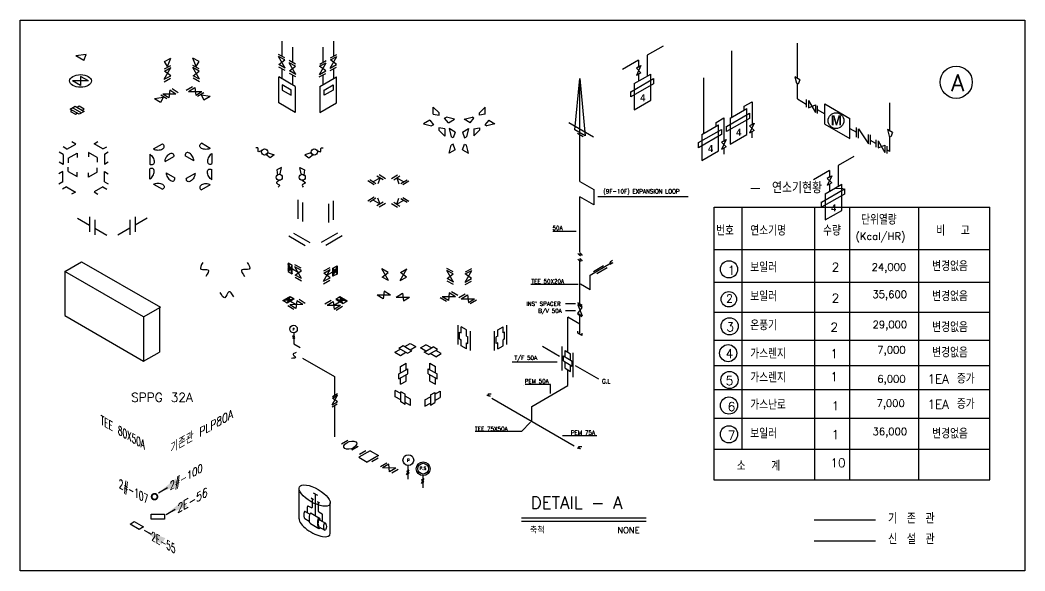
# Model space of a CAD drawing. Header units: millimetres. Extents: x 100533 to 459591, y -298132 to -52366.
# Drawn here: x 204083 to 231238, y -247865 to -232992 of the extents above; entities that cross this region are included whole.
import ezdxf
from ezdxf.enums import TextEntityAlignment as Align

# ---------------------------------------------------------------- set-up
doc = ezdxf.new("R2010")
doc.units = ezdxf.units.MM
doc.header["$LTSCALE"] = 600
for name, color, linetype in [('2차ABF', 4, 'Continuous'), ('ABF', 4, 'Continuous'), ('EF', 6, 'Continuous'), ('GAS', 3, 'Continuous'), ('GTEXT', 2, 'Continuous'), ('기존관', 3, 'Continuous'), ('부속류', 2, 'Continuous')]:
    doc.layers.add(name, color=color, linetype=linetype)
doc.styles.add('HGW', font='romand', dxfattribs={"bigfont": 'hgw'})
doc.styles.add('HSH', font='romans.shx', dxfattribs={"bigfont": 'ghs.shx'})
doc.styles.add('HSW', font='romans.shx', dxfattribs={"bigfont": 'HSw.shx'})
doc.styles.add('HTXTW', font='txt', dxfattribs={"bigfont": 'htxtw'})
doc.styles.get("Standard").update_dxf_attribs({"font": 'txt.shx', "bigfont": 'whgtxt.shx'})
doc.styles.add('굴림', font='', dxfattribs={"bigfont": '굴림'})
doc.styles.get('굴림').set_extended_font_data('Gulim', bold=True)
doc.dimstyles.get("Standard").update_dxf_attribs({"dimtxt": 0.18, "dimasz": 0.18, "dimexe": 0.18, "dimexo": 0.0625, "dimgap": 0.09, "dimtad": 0, "dimtih": 1, "dimtoh": 1, "dimdec": 4, "dimzin": 0, "dimdsep": 46, "dimtxsty": 'Standard', "dimcen": 0.09, "dimadec": 0, "dimazin": 0, "dimtfac": 1, "dimtdec": 4, "dimtofl": 0, "dimtmove": 0, "dimatfit": 3, "dimfxl": 1, "dimtolj": 1, "dimtzin": 0, "dimarcsym": 0})

# ---------------------------------------------------------------- blocks, each defined once
blk = doc.blocks.new('E')
at = {"layer": 'EF'}
for p, q in [((266, 588), (-1165, -238)), ((-508, -618), (924, 208)), ((924, 208), (266, 588)), ((-1165, -238), (-508, -618))]:
    blk.add_line(p, q, dxfattribs=at)

msp = doc.modelspace()

# ---------------------------------------------------------------- linework, layer by layer
for p, q in [((204083, -232992), (231238, -232992)), ((204083, -247865), (204083, -232992)), ((231238, -232992), (231238, -247865)), ((231238, -247865), (204083, -247865))]:
    msp.add_line(p, q)
at = {"layer": 'ABF', "const_width": 47.5}
msp.add_lwpolyline([(207794, -245861, 1), (207638, -245861, 1)], format="xyb", close=True, dxfattribs=at)
at = {"layer": 'EF'}
msp.add_lwpolyline([(207625, -246330), (207982, -246330), (207982, -246472), (207625, -246472)], close=True, dxfattribs=at)
msp.add_circle((229382, -234669), 435, dxfattribs=at)
at = {"layer": 'GAS'}
for p, q in [((211158, -233561), (211158, -233967)), ((211444, -233725), (211444, -234132)), ((212263, -233725), (212263, -234132)), ((212549, -233561), (212549, -233967)), ((221461, -233693), (221032, -233941)), ((225088, -234562), (225088, -233612)), ((220795, -234077), (220366, -234325)), ((220795, -234077), (220795, -234254)), ((221032, -233941), (221032, -234503)), ((223321, -235612), (223321, -233824)), ((211154, -234307), (211154, -234570)), ((212553, -234307), (212553, -234570)), ((211444, -234474), (211444, -234738)), ((212263, -234474), (212263, -234738)), ((220795, -234450), (220795, -234640)), ((222561, -236050), (222561, -234550)), ((219213, -237349), (219213, -234625)), ((225088, -235119), (225088, -234710)), ((225088, -235119), (225330, -235258)), ((223651, -235319), (223864, -235196)), ((223651, -235421), (223651, -235319)), ((223864, -235195), (223864, -235810)), ((225626, -235409), (225828, -235526)), ((227591, -235987), (227591, -235223)), ((222892, -235757), (223105, -235634)), ((223105, -235634), (223105, -236248)), ((222892, -235859), (222892, -235757)), ((226504, -235917), (226685, -236021)), ((223858, -236009), (223858, -236172)), ((227207, -236323), (227066, -236241)), ((227591, -236544), (227591, -236135)), ((223098, -236447), (223098, -236611)), ((227591, -236544), (227503, -236493)), ((226618, -236671), (226189, -236918)), ((225953, -237055), (225524, -237303)), ((225953, -237055), (225953, -237232)), ((226189, -236918), (226189, -237481)), ((219213, -237349), (219590, -237567)), ((219590, -237567), (219590, -237983)), ((225953, -237428), (225953, -237617)), ((219213, -239255), (219213, -237765)), ((219590, -237983), (219213, -237765)), ((219213, -240658), (219213, -239510)), ((219486, -239878), (220043, -239555)), ((219486, -240272), (219486, -239878)), ((219486, -240272), (219225, -240122)), ((218884, -241959), (218884, -241010)), ((219213, -241200), (218884, -241010)), ((219213, -241448), (219213, -240974)), ((218884, -242862), (218884, -242436)), ((217909, -243425), (218884, -242862)), ((216835, -243202), (219060, -244487)), ((217909, -243822), (217909, -243425)), ((225541, -247057), (227201, -247057))]:
    msp.add_line(p, q, dxfattribs=at)
at = {"layer": 'GAS', "color": 50}
for p, q in [((219692, -237751), (222142, -237751)), ((219114, -238701), (218477, -238701)), ((219162, -240131), (217885, -240131)), ((218419, -242830), (217732, -242830)), ((218419, -243072), (218419, -242830)), ((217880, -243852), (217633, -244104)), ((217633, -244104), (216378, -244104)), ((218740, -244212), (219669, -244212))]:
    msp.add_line(p, q, dxfattribs=at)
at = {"layer": 'GTEXT'}
for p, q in [((205867, -233918), (205588, -233954)), ((205803, -234078), (205588, -233954)), ((205803, -234078), (205867, -233918)), ((207986, -234109), (208158, -234016)), ((208069, -234240), (208158, -234016)), ((208926, -234109), (208754, -234016)), ((208844, -234240), (208754, -234016)), ((211236, -234009), (211063, -233916)), ((211244, -234287), (211065, -233975)), ((211237, -234068), (211065, -233975)), ((211072, -234194), (211237, -234068)), ((212463, -234287), (212642, -233975)), ((212470, -234068), (212642, -233975)), ((212635, -234194), (212470, -234068)), ((212472, -234009), (212644, -233916)), ((207980, -234585), (208158, -234273)), ((208069, -234240), (207986, -234109)), ((207986, -234366), (208158, -234273)), ((207988, -234307), (208160, -234214)), ((208925, -234307), (208752, -234214)), ((208926, -234366), (208754, -234273)), ((208933, -234585), (208754, -234273)), ((208844, -234240), (208926, -234109)), ((211244, -234287), (211072, -234194)), ((211246, -234356), (211074, -234263)), ((211528, -234178), (211356, -234085)), ((211536, -234456), (211357, -234144)), ((211530, -234237), (211357, -234144)), ((211364, -234363), (211530, -234237)), ((212171, -234456), (212350, -234144)), ((212178, -234237), (212350, -234144)), ((212343, -234363), (212178, -234237)), ((212179, -234178), (212351, -234085)), ((212461, -234356), (212633, -234263)), ((212463, -234287), (212635, -234194)), ((220861, -234216), (220737, -234483)), ((220789, -234258), (220737, -234288)), ((220737, -234288), (220861, -234412)), ((220789, -234258), (220861, -234216)), ((205928, -234634), (205714, -234510)), ((205714, -234510), (205714, -234758)), ((207978, -234654), (208150, -234561)), ((207980, -234585), (208152, -234492)), ((208152, -234492), (207986, -234366)), ((208761, -234492), (208926, -234366)), ((208933, -234585), (208761, -234492)), ((208935, -234654), (208763, -234561)), ((211521, -234782), (211071, -234522)), ((211071, -235226), (211071, -234522)), ((211536, -234456), (211364, -234363)), ((211538, -234525), (211366, -234432)), ((212169, -234525), (212341, -234432)), ((212171, -234456), (212343, -234363)), ((212186, -234782), (212636, -234522)), ((212636, -235226), (212636, -234522)), ((219077, -235956), (219214, -234567)), ((219214, -234567), (219351, -236115)), ((220584, -234928), (221202, -234571)), ((220678, -234707), (221128, -234447)), ((220861, -234412), (220737, -234483)), ((221128, -235151), (221128, -234447)), ((221202, -234571), (221202, -234710)), ((225022, -234524), (225067, -234698)), ((225154, -234600), (225022, -234524)), ((225154, -234600), (225109, -234722)), ((205928, -234634), (205500, -234634)), ((205714, -234758), (205500, -234634)), ((208130, -234884), (208103, -235091)), ((208296, -234987), (208130, -234884)), ((208357, -234954), (208191, -234851)), ((208574, -234883), (208741, -234780)), ((208635, -234915), (208802, -234813)), ((208802, -234813), (208828, -235019)), ((211163, -234742), (211163, -234881)), ((211406, -234882), (211163, -234742)), ((211163, -234881), (211406, -235021)), ((211406, -235021), (211406, -234877)), ((211521, -234782), (211521, -235486)), ((212186, -234782), (212186, -235486)), ((212301, -234882), (212544, -234742)), ((212301, -235021), (212301, -234877)), ((212544, -234881), (212301, -235021)), ((212544, -234742), (212544, -234881)), ((221202, -234710), (220584, -235067)), ((220678, -234707), (220678, -234937)), ((220678, -234874), (220678, -235411)), ((225109, -234722), (225067, -234698)), ((207953, -235082), (207715, -235116)), ((207881, -235219), (207715, -235116)), ((207953, -235082), (207881, -235219)), ((208051, -235119), (207885, -235016)), ((208296, -234987), (207937, -234988)), ((208103, -235091), (207937, -234988)), ((208635, -234915), (208994, -234917)), ((208828, -235019), (208994, -234917)), ((208880, -235047), (209046, -234945)), ((208978, -235010), (209216, -235045)), ((208978, -235010), (209050, -235148)), ((209050, -235148), (209216, -235045)), ((220584, -235067), (220584, -234923)), ((220678, -235411), (221128, -235151)), ((225330, -235137), (225330, -235342)), ((205439, -235397), (205575, -235318)), ((205675, -235533), (205439, -235397)), ((205491, -235427), (205442, -235455)), ((205506, -235358), (205742, -235495)), ((205575, -235318), (205812, -235455)), ((205679, -235318), (205627, -235348)), ((205815, -235397), (205679, -235318)), ((205763, -235427), (205815, -235397)), ((211521, -235486), (211071, -235226)), ((212186, -235486), (212636, -235226)), ((215248, -235529), (215248, -235339)), ((215248, -235339), (215409, -235497)), ((216654, -235338), (216494, -235496)), ((216654, -235529), (216654, -235338)), ((223269, -235641), (223719, -235381)), ((223719, -236085), (223719, -235381)), ((225392, -235166), (225578, -235486)), ((225392, -235166), (225392, -235359)), ((225392, -235359), (225578, -235281)), ((225578, -235281), (225578, -235486)), ((225626, -235308), (225626, -235513)), ((225828, -235255), (226504, -235645)), ((225828, -235798), (225828, -235255)), ((205442, -235455), (205578, -235533)), ((205578, -235533), (205627, -235505)), ((205812, -235455), (205675, -235533)), ((215152, -235695), (214987, -235790)), ((215152, -235695), (215256, -235820)), ((215248, -235529), (215409, -235557)), ((215409, -235557), (215409, -235497)), ((215553, -235640), (215605, -235610)), ((215657, -235765), (215553, -235640)), ((215822, -235670), (215605, -235610)), ((215657, -235765), (215822, -235670)), ((216080, -235669), (216297, -235609)), ((216245, -235765), (216080, -235669)), ((216245, -235765), (216349, -235639)), ((216349, -235639), (216297, -235609)), ((216494, -235556), (216494, -235496)), ((216654, -235529), (216494, -235556)), ((216750, -235694), (216646, -235820)), ((216750, -235694), (216915, -235790)), ((223176, -235862), (223793, -235505)), ((223793, -235644), (223176, -236001)), ((223269, -235641), (223269, -236345)), ((223793, -235505), (223793, -235644)), ((226504, -236188), (226504, -235645)), ((214987, -235790), (215204, -235850)), ((215256, -235820), (215204, -235850)), ((215561, -235931), (215401, -235904)), ((215401, -235904), (215401, -235964)), ((215561, -236122), (215401, -235964)), ((215561, -235931), (215561, -236122)), ((215680, -235923), (215736, -236141)), ((215845, -236018), (215680, -235923)), ((216036, -236018), (216201, -235923)), ((216201, -235923), (216145, -236141)), ((216341, -235931), (216501, -235903)), ((216341, -235931), (216341, -236121)), ((216341, -236121), (216501, -235963)), ((216501, -235903), (216501, -235963)), ((216646, -235820), (216698, -235850)), ((216915, -235790), (216698, -235850)), ((219583, -236156), (218909, -235767)), ((219351, -236115), (219077, -235956)), ((222416, -236300), (223034, -235943)), ((222510, -236080), (222960, -235820)), ((222960, -236524), (222960, -235820)), ((223034, -235943), (223034, -236083)), ((223176, -236001), (223176, -235857)), ((223919, -235778), (223796, -236045)), ((223848, -235819), (223796, -235849)), ((223796, -235849), (223919, -235973)), ((223919, -235973), (223796, -236045)), ((223848, -235819), (223919, -235778)), ((225828, -235798), (226504, -236188)), ((226685, -236149), (226685, -235893)), ((226743, -236182), (226743, -235926)), ((226743, -235926), (227009, -236336)), ((227525, -235949), (227570, -236123)), ((227657, -236025), (227525, -235949)), ((215788, -236171), (215736, -236141)), ((215845, -236018), (215788, -236171)), ((216036, -236018), (216093, -236171)), ((216093, -236171), (216145, -236141)), ((219303, -236142), (219146, -236051)), ((223034, -236083), (222416, -236439)), ((222510, -236080), (222510, -236783)), ((223160, -236216), (223037, -236483)), ((223089, -236257), (223160, -236216)), ((223269, -236345), (223719, -236085)), ((227009, -236336), (227009, -236080)), ((227066, -236350), (227066, -236094)), ((227207, -236221), (227207, -236427)), ((227270, -236250), (227456, -236570)), ((227270, -236250), (227270, -236443)), ((227612, -236147), (227570, -236123)), ((227657, -236025), (227612, -236147)), ((205348, -236479), (205243, -236418)), ((205348, -236479), (205586, -236341)), ((205586, -236341), (205480, -236280)), ((206081, -236334), (206187, -236273)), ((206319, -236471), (206081, -236334)), ((206319, -236471), (206424, -236410)), ((207691, -236472), (207928, -236335)), ((209223, -236455), (208985, -236318)), ((215680, -236586), (215736, -236368)), ((215845, -236491), (215680, -236586)), ((215788, -236338), (215736, -236368)), ((215845, -236491), (215788, -236338)), ((216036, -236491), (216093, -236338)), ((216036, -236491), (216201, -236586)), ((216093, -236338), (216145, -236368)), ((216201, -236586), (216145, -236368)), ((222416, -236439), (222416, -236295)), ((223089, -236257), (223037, -236287)), ((223037, -236287), (223160, -236412)), ((223160, -236412), (223037, -236483)), ((227270, -236443), (227456, -236365)), ((227456, -236365), (227456, -236570)), ((227503, -236392), (227503, -236597)), ((205244, -236617), (205139, -236556)), ((205244, -236617), (205244, -236891)), ((205386, -236721), (205624, -236584)), ((205386, -236721), (205386, -236843)), ((205624, -236584), (205624, -236706)), ((206167, -236703), (205929, -236566)), ((205929, -236566), (205929, -236688)), ((206167, -236703), (206167, -236825)), ((206361, -236610), (206467, -236549)), ((206361, -236610), (206361, -236885)), ((207587, -236610), (207587, -236885)), ((207999, -236808), (208237, -236671)), ((208780, -236791), (208542, -236653)), ((209266, -236594), (209266, -236868)), ((210784, -236578), (210722, -236622)), ((210839, -236709), (210722, -236622)), ((210784, -236578), (210951, -236631)), ((210951, -236631), (210839, -236709)), ((211942, -236579), (211775, -236631)), ((211775, -236631), (211887, -236709)), ((211887, -236709), (212004, -236622)), ((211942, -236579), (212004, -236622)), ((222510, -236783), (222960, -236524)), ((205244, -236891), (205139, -236830)), ((205386, -237081), (205386, -236959)), ((206167, -237099), (206167, -236977)), ((206361, -236885), (206467, -236823)), ((207587, -237286), (207587, -237012)), ((209266, -237303), (209266, -237028)), ((211149, -236973), (211025, -237031)), ((211025, -237031), (211042, -237176)), ((211111, -237144), (211149, -236973)), ((211645, -236973), (211769, -237031)), ((211683, -237144), (211645, -236973)), ((211769, -237031), (211752, -237176)), ((205234, -237084), (205129, -237145)), ((205234, -237359), (205234, -237084)), ((205386, -237081), (205624, -237219)), ((205624, -237219), (205624, -237097)), ((206167, -237099), (205929, -237236)), ((205929, -237236), (205929, -237114)), ((206361, -237081), (206467, -237142)), ((206361, -237355), (206361, -237081)), ((208030, -237116), (208268, -237253)), ((208811, -237134), (208573, -237271)), ((211111, -237144), (211042, -237176)), ((211683, -237144), (211752, -237176)), ((213649, -237438), (213483, -237336)), ((213701, -237410), (213535, -237308)), ((213811, -237255), (213624, -237363)), ((213894, -237306), (213728, -237204)), ((213811, -237255), (213755, -237417)), ((213955, -237274), (213789, -237171)), ((214119, -237269), (214285, -237167)), ((214180, -237302), (214346, -237199)), ((214263, -237251), (214450, -237359)), ((214263, -237251), (214319, -237413)), ((214373, -237406), (214539, -237303)), ((214425, -237434), (214591, -237331)), ((226018, -237194), (225895, -237461)), ((225947, -237235), (225895, -237265)), ((225895, -237265), (226018, -237390)), ((225947, -237235), (226018, -237194)), ((205234, -237359), (205129, -237420)), ((205338, -237497), (205232, -237558)), ((205338, -237497), (205576, -237634)), ((206319, -237494), (206081, -237631)), ((206319, -237494), (206424, -237555)), ((206361, -237355), (206467, -237416)), ((207691, -237424), (207928, -237561)), ((209223, -237442), (208985, -237579)), ((225742, -237905), (226360, -237549)), ((225836, -237685), (226286, -237425)), ((226018, -237390), (225895, -237461)), ((226286, -238129), (226286, -237425)), ((226360, -237549), (226360, -237688)), ((205576, -237634), (205470, -237695)), ((206081, -237631), (206187, -237692)), ((211594, -238357), (211594, -237846)), ((212553, -238386), (212553, -237876)), ((213649, -237775), (213483, -237878)), ((213701, -237803), (213535, -237906)), ((213811, -237958), (213624, -237851)), ((213811, -237958), (213755, -237796)), ((214263, -237963), (214319, -237801)), ((214263, -237963), (214450, -237855)), ((214373, -237807), (214539, -237910)), ((214425, -237779), (214591, -237882)), ((226360, -237688), (225742, -238045)), ((225836, -237685), (225836, -237915)), ((225836, -237851), (225836, -238389)), ((211723, -238431), (211723, -237921)), ((212424, -238461), (212424, -237950)), ((213894, -237907), (213728, -238010)), ((213955, -237940), (213789, -238043)), ((214119, -237944), (214285, -238047)), ((214180, -237911), (214346, -238014)), ((225742, -238045), (225742, -237901)), ((225836, -238389), (226286, -238129)), ((211346, -238820), (211787, -239075)), ((211474, -238745), (211916, -239000)), ((212657, -238745), (212215, -239000)), ((212785, -238820), (212343, -239075)), ((205290, -239776), (205741, -239516)), ((207422, -241008), (205290, -239776)), ((205290, -239776), (205290, -240972)), ((205741, -239516), (207873, -240747)), ((211438, -239621), (211324, -239555)), ((211324, -239555), (211324, -239782)), ((211324, -239555), (211438, -239839)), ((211324, -239564), (211327, -239561)), ((211324, -239580), (211331, -239573)), ((211324, -239597), (211336, -239585)), ((211324, -239614), (211341, -239597)), ((211324, -239630), (211346, -239609)), ((211438, -239621), (211324, -239782)), ((211324, -239647), (211350, -239621)), ((211324, -239664), (211355, -239633)), ((211324, -239681), (211360, -239645)), ((211324, -239697), (211365, -239657)), ((211324, -239714), (211369, -239669)), ((211324, -239731), (211374, -239680)), ((211324, -239747), (211379, -239692)), ((211324, -239764), (211367, -239721)), ((211324, -239781), (211327, -239778)), ((211384, -239704), (211438, -239650)), ((211389, -239716), (211438, -239667)), ((211393, -239728), (211438, -239684)), ((211398, -239740), (211438, -239700)), ((211403, -239752), (211438, -239717)), ((211407, -239665), (211438, -239634)), ((211408, -239764), (211438, -239734)), ((211412, -239776), (211438, -239751)), ((211417, -239788), (211438, -239767)), ((211438, -239839), (211438, -239621)), ((211600, -239811), (211444, -239721)), ((211682, -239691), (211510, -239598)), ((211684, -239750), (211512, -239657)), ((211690, -239969), (211512, -239657)), ((211518, -239876), (211684, -239750)), ((212285, -240040), (212464, -239728)), ((212292, -239821), (212464, -239728)), ((212294, -239762), (212466, -239669)), ((212538, -239692), (212652, -239626)), ((212652, -239626), (212538, -239910)), ((212538, -239910), (212538, -239692)), ((212538, -239692), (212652, -239853)), ((212569, -239736), (212538, -239705)), ((212592, -239775), (212538, -239721)), ((212587, -239787), (212538, -239738)), ((212582, -239799), (212538, -239755)), ((212578, -239811), (212538, -239771)), ((212652, -239818), (212597, -239763)), ((212652, -239802), (212602, -239751)), ((212652, -239785), (212606, -239740)), ((212652, -239768), (212611, -239728)), ((212652, -239752), (212616, -239716)), ((212652, -239735), (212621, -239704)), ((212652, -239718), (212625, -239692)), ((212652, -239701), (212630, -239680)), ((212652, -239685), (212635, -239668)), ((212652, -239668), (212640, -239656)), ((212652, -239651), (212644, -239644)), ((212652, -239635), (212649, -239632)), ((212652, -239626), (212652, -239853)), ((214031, -239803), (213859, -239710)), ((214038, -240021), (213859, -239710)), ((214352, -240021), (214531, -239710)), ((214359, -239803), (214531, -239710)), ((215786, -239788), (215614, -239695)), ((215788, -239847), (215616, -239755)), ((215794, -240066), (215616, -239755)), ((216109, -240066), (216287, -239755)), ((216115, -239847), (216287, -239755)), ((216117, -239788), (216289, -239695)), ((219575, -239777), (219848, -239619)), ((219673, -239834), (219946, -239676)), ((211324, -239782), (211438, -239839)), ((211422, -239800), (211438, -239784)), ((211427, -239812), (211438, -239801)), ((211432, -239824), (211438, -239817)), ((211436, -239836), (211438, -239834)), ((211690, -239969), (211518, -239876)), ((211692, -240038), (211520, -239945)), ((212283, -240109), (212456, -240016)), ((212285, -240040), (212458, -239947)), ((212458, -239947), (212292, -239821)), ((212376, -239882), (212532, -239792)), ((212573, -239823), (212538, -239788)), ((212568, -239835), (212538, -239805)), ((212563, -239847), (212538, -239822)), ((212559, -239859), (212538, -239838)), ((212652, -239853), (212538, -239910)), ((212554, -239871), (212538, -239855)), ((212549, -239883), (212538, -239872)), ((212544, -239895), (212538, -239888)), ((212539, -239907), (212538, -239905)), ((212652, -239835), (212609, -239792)), ((212652, -239852), (212648, -239849)), ((213866, -239929), (214031, -239803)), ((214038, -240021), (213866, -239929)), ((214352, -240021), (214524, -239929)), ((214524, -239929), (214359, -239803)), ((215622, -239973), (215788, -239847)), ((215794, -240066), (215622, -239973)), ((215796, -240135), (215624, -240043)), ((216107, -240135), (216279, -240043)), ((216109, -240066), (216281, -239973)), ((216281, -239973), (216115, -239847)), ((213926, -240314), (213899, -240521)), ((214092, -240417), (213926, -240314)), ((211186, -240565), (211383, -240452)), ((211186, -240565), (211490, -240521)), ((211300, -240631), (211186, -240565)), ((211194, -240561), (211193, -240564)), ((211208, -240553), (211206, -240562)), ((211223, -240544), (211218, -240561)), ((211237, -240536), (211231, -240559)), ((211252, -240527), (211244, -240557)), ((211266, -240519), (211257, -240555)), ((211281, -240511), (211269, -240553)), ((211295, -240502), (211282, -240551)), ((211310, -240494), (211295, -240550)), ((211300, -240631), (211383, -240452)), ((211490, -240521), (211300, -240631)), ((211324, -240486), (211308, -240548)), ((211323, -240582), (211311, -240624)), ((211339, -240477), (211320, -240546)), ((211346, -240542), (211326, -240616)), ((211353, -240469), (211333, -240544)), ((211358, -240540), (211340, -240608)), ((211368, -240461), (211352, -240519)), ((211371, -240539), (211355, -240599)), ((211384, -240537), (211369, -240591)), ((211382, -240452), (211381, -240457)), ((211383, -240452), (211490, -240521)), ((211397, -240535), (211384, -240583)), ((211546, -240676), (211390, -240586)), ((211409, -240533), (211398, -240574)), ((211422, -240531), (211413, -240566)), ((211435, -240529), (211427, -240558)), ((211447, -240528), (211442, -240549)), ((211460, -240526), (211456, -240541)), ((211473, -240524), (211471, -240532)), ((211486, -240522), (211485, -240524)), ((211562, -240573), (211535, -240779)), ((211728, -240675), (211562, -240573)), ((211789, -240643), (211623, -240540)), ((212320, -240656), (212486, -240553)), ((212381, -240689), (212547, -240586)), ((212547, -240586), (212574, -240793)), ((212726, -240465), (212619, -240535)), ((212619, -240535), (212809, -240644)), ((212923, -240579), (212619, -240535)), ((212623, -240535), (212624, -240538)), ((212636, -240537), (212638, -240546)), ((212649, -240539), (212653, -240554)), ((212662, -240541), (212667, -240563)), ((212674, -240543), (212682, -240571)), ((212687, -240545), (212696, -240579)), ((212700, -240546), (212711, -240588)), ((212712, -240548), (212725, -240596)), ((212725, -240550), (212740, -240604)), ((212923, -240579), (212726, -240465)), ((212809, -240644), (212726, -240465)), ((212727, -240466), (212728, -240470)), ((212738, -240552), (212754, -240613)), ((212741, -240474), (212757, -240533)), ((212751, -240554), (212769, -240621)), ((212756, -240482), (212776, -240557)), ((212763, -240556), (212783, -240629)), ((212770, -240491), (212789, -240559)), ((212785, -240499), (212801, -240561)), ((212786, -240595), (212798, -240638)), ((212799, -240507), (212814, -240563)), ((212809, -240644), (212923, -240579)), ((212814, -240516), (212827, -240565)), ((212828, -240524), (212840, -240567)), ((212843, -240532), (212852, -240568)), ((212857, -240541), (212865, -240570)), ((212872, -240549), (212878, -240572)), ((212886, -240558), (212891, -240574)), ((212901, -240566), (212903, -240576)), ((212915, -240574), (212916, -240578)), ((214092, -240417), (213733, -240418)), ((213899, -240521), (213733, -240418)), ((214248, -240470), (214414, -240368)), ((214248, -240470), (214607, -240472)), ((214414, -240368), (214440, -240574)), ((214440, -240574), (214607, -240472)), ((215604, -240594), (215437, -240491)), ((215849, -240462), (215489, -240463)), ((215656, -240566), (215489, -240463)), ((215682, -240359), (215656, -240566)), ((215849, -240462), (215682, -240359)), ((215909, -240429), (215743, -240326)), ((215943, -240482), (216110, -240380)), ((216004, -240515), (216171, -240412)), ((216004, -240515), (216364, -240516)), ((216171, -240412), (216197, -240619)), ((216197, -240619), (216364, -240516)), ((216249, -240647), (216416, -240544)), ((207422, -241008), (207873, -240747)), ((207851, -240734), (207851, -241956)), ((211483, -240807), (211317, -240705)), ((211728, -240675), (211369, -240677)), ((211535, -240779), (211369, -240677)), ((212381, -240689), (212740, -240690)), ((212563, -240690), (212719, -240600)), ((212574, -240793), (212740, -240690)), ((212626, -240821), (212792, -240718)), ((219090, -240654), (218819, -240654)), ((219090, -240840), (218819, -240840)), ((219272, -240692), (219154, -240624)), ((219272, -240722), (219154, -240654)), ((219154, -240684), (219272, -240978)), ((219272, -240752), (219154, -240684)), ((219154, -240910), (219272, -240752)), ((205290, -240972), (207422, -242203)), ((207422, -241008), (207422, -242203)), ((219272, -240978), (219154, -240910)), ((219272, -241008), (219154, -240940)), ((219157, -241441), (219157, -241388)), ((211504, -241545), (211455, -241518)), ((211506, -241607), (211455, -241518)), ((211457, -241580), (211504, -241545)), ((211506, -241607), (211457, -241580)), ((211481, -241435), (211481, -241533)), ((211481, -241594), (211481, -241733)), ((219266, -241504), (219157, -241441)), ((219266, -241446), (219266, -241504)), ((211481, -241733), (211651, -241831)), ((214213, -241961), (214362, -241875)), ((214318, -241849), (214433, -241782)), ((214318, -241849), (214556, -241987)), ((214433, -241782), (214672, -241920)), ((214478, -241808), (214627, -241722)), ((214556, -241987), (214672, -241920)), ((214627, -241722), (214776, -241808)), ((214627, -241894), (214776, -241808)), ((214902, -241845), (215051, -241759)), ((215051, -241931), (214902, -241845)), ((215006, -241957), (215245, -241819)), ((215200, -241845), (215051, -241759)), ((215122, -242023), (215360, -241886)), ((215360, -241886), (215245, -241819)), ((215465, -241998), (215316, -241912)), ((218663, -242077), (218201, -241810)), ((218726, -241803), (218726, -242457)), ((218809, -242088), (218809, -241916)), ((218809, -241916), (218958, -242002)), ((207422, -242203), (207851, -241956)), ((211717, -242118), (212583, -242619)), ((214213, -241961), (214362, -242047)), ((214362, -242047), (214511, -241961)), ((215122, -242023), (215006, -241957)), ((215316, -242084), (215166, -241998)), ((215316, -242084), (215465, -241998)), ((218765, -242195), (218765, -242062)), ((218765, -242062), (219003, -242200)), ((218765, -242195), (219003, -242333)), ((218809, -242393), (218809, -242221)), ((218958, -242174), (218958, -242002)), ((219003, -242333), (219003, -242200)), ((219025, -241976), (219025, -242630)), ((214321, -242544), (214560, -242407)), ((214366, -242347), (214515, -242260)), ((214366, -242519), (214366, -242347)), ((214515, -242433), (214515, -242260)), ((214560, -242540), (214560, -242407)), ((215115, -242540), (215115, -242406)), ((215115, -242406), (215354, -242544)), ((215160, -242432), (215160, -242260)), ((215160, -242260), (215309, -242346)), ((215309, -242518), (215309, -242346)), ((218593, -242230), (217385, -242230)), ((218809, -242393), (218958, -242479)), ((218958, -242479), (218958, -242307)), ((219720, -242687), (219095, -242326)), ((212583, -242619), (212583, -243120)), ((214321, -242678), (214560, -242540)), ((214321, -242678), (214321, -242544)), ((214366, -242824), (214366, -242652)), ((214366, -242824), (214515, -242738)), ((214515, -242738), (214515, -242566)), ((215115, -242540), (215354, -242677)), ((215160, -242738), (215160, -242565)), ((215160, -242738), (215309, -242824)), ((215309, -242824), (215309, -242651)), ((215354, -242677), (215354, -242544)), ((214371, -243078), (214222, -242992)), ((214222, -243164), (214222, -242992)), ((214487, -243093), (214371, -243026)), ((214371, -243302), (214371, -243026)), ((215288, -243096), (215437, -243009)), ((215437, -243009), (215437, -243182)), ((212518, -243377), (212663, -243124)), ((212518, -243377), (212658, -243302)), ((212523, -243200), (212663, -243124)), ((212658, -243302), (212523, -243200)), ((212525, -243152), (212664, -243077)), ((214371, -243250), (214222, -243164)), ((214487, -243368), (214371, -243302)), ((214487, -243368), (214487, -243093)), ((214636, -243231), (214487, -243145)), ((214636, -243403), (214636, -243231)), ((215024, -243248), (215173, -243162)), ((215024, -243248), (215024, -243420)), ((215173, -243110), (215288, -243044)), ((215173, -243110), (215173, -243386)), ((215288, -243044), (215288, -243319)), ((215288, -243268), (215437, -243182)), ((212516, -243433), (212656, -243358)), ((212583, -243397), (212583, -244248)), ((214636, -243403), (214487, -243317)), ((215024, -243420), (215173, -243334)), ((215173, -243386), (215288, -243319)), ((212937, -244341), (212765, -244440)), ((213223, -244507), (213052, -244606)), ((213545, -244621), (213238, -244798)), ((213426, -244624), (213255, -244723)), ((213545, -244621), (213768, -244750)), ((213238, -244798), (213461, -244927)), ((213768, -244750), (213461, -244927)), ((213763, -244819), (213592, -244918)), ((213997, -244953), (213825, -245052)), ((214048, -244983), (213877, -245082)), ((214241, -245094), (213877, -245082)), ((214069, -245193), (214048, -244983)), ((214241, -245094), (214069, -245193)), ((214301, -245129), (214130, -245228)), ((214529, -245264), (214601, -245138)), ((214532, -245175), (214601, -245138)), ((214599, -245226), (214532, -245175)), ((214564, -245019), (214564, -245158)), ((214529, -245264), (214599, -245226)), ((214564, -245245), (214564, -245391)), ((214928, -245494), (215000, -245368)), ((214928, -245494), (214997, -245456)), ((214930, -245405), (215000, -245368)), ((214997, -245456), (214930, -245405)), ((214965, -245290), (214965, -245387)), ((214965, -245474), (214965, -245623)), ((217629, -246433), (221002, -246433)), ((217629, -246520), (221002, -246520))]:
    msp.add_line(p, q, dxfattribs=at)
at = {"layer": 'GTEXT', "ltscale": 0.2}
for p, q in [((222844, -245403), (222844, -238041)), ((222844, -238041), (230294, -238041)), ((223600, -244581), (223600, -238041)), ((225560, -245403), (225560, -238041)), ((226508, -245403), (226508, -238041)), ((228370, -245403), (228370, -238041)), ((230294, -245403), (230294, -238041)), ((222844, -239183), (230294, -239183)), ((222844, -240065), (230294, -240065)), ((222844, -240881), (230294, -240881)), ((222844, -241632), (230294, -241632)), ((222844, -242317), (230294, -242317)), ((222844, -242970), (230294, -242970)), ((222844, -243745), (230294, -243745)), ((222844, -244581), (230294, -244581)), ((222829, -245403), (230294, -245403))]:
    msp.add_line(p, q, dxfattribs=at)
at = {"layer": 'GTEXT', "linetype": 'Continuous'}
for p, q in [((205637, -238342), (205958, -238527)), ((205958, -238303), (205958, -238705)), ((206102, -238386), (206102, -238788)), ((207050, -238386), (207050, -238788)), ((207194, -238303), (207194, -238705)), ((207514, -238342), (207194, -238527)), ((206102, -238610), (206425, -238796)), ((207050, -238610), (206727, -238796)), ((211621, -246460), (211621, -245638)), ((212007, -245754), (212117, -245818)), ((211948, -245896), (212014, -245935)), ((211981, -246141), (211981, -245916)), ((212062, -246375), (212062, -245786)), ((212111, -245991), (212177, -246029)), ((212144, -246257), (212144, -246010)), ((211788, -246260), (211912, -246331)), ((211850, -246296), (211850, -246131)), ((211879, -246115), (211952, -246157)), ((212153, -246273), (212243, -246325)), ((212466, -246846), (212466, -246027)), ((211775, -246453), (211899, -246525)), ((211949, -246310), (212175, -246440)), ((212174, -246483), (212332, -246574)), ((212253, -246528), (212253, -246342)), ((211930, -246586), (212156, -246716)), ((212160, -246676), (212318, -246767))]:
    msp.add_line(p, q, dxfattribs=at)
at = {"layer": 'GTEXT'}
for points in [[(207691, -236472, 0.072341), (207742, -236493, 0.058752), (207809, -236501, 0.058752), (207877, -236493, 0.072341), (207928, -236472, 0.106617), (207967, -236438, 0.156851), (207978, -236404, 0.156851), (207967, -236370, 0.106617), (207928, -236335, 0.072341)], [(209223, -236455, -0.072341), (209171, -236475, -0.058752), (209104, -236483, -0.058752), (209036, -236475, -0.072341), (208985, -236455, -0.106617), (208947, -236420, -0.156851), (208936, -236386, -0.156851), (208947, -236352, -0.106617), (208985, -236318, -0.072341)], [(207587, -236610, -0.072341), (207630, -236645, -0.058752), (207671, -236699, -0.058752), (207698, -236762, -0.072341), (207706, -236816, -0.106617), (207695, -236867, -0.156851), (207671, -236893, -0.156851), (207636, -236901, -0.106617), (207587, -236885, -0.072341)], [(207999, -236808, -0.072341), (208007, -236754, -0.058752), (208034, -236691, -0.058752), (208075, -236637, -0.072341), (208118, -236602, -0.106617), (208168, -236587, -0.156851), (208202, -236594, -0.156851), (208226, -236621, -0.106617), (208237, -236671, -0.072341)], [(208780, -236791, 0.072341), (208772, -236736, 0.058752), (208745, -236674, 0.058752), (208705, -236619, 0.072341), (208661, -236585, 0.106617), (208612, -236569, 0.156851), (208577, -236576, 0.156851), (208553, -236603, 0.106617), (208542, -236653, 0.072341)], [(209266, -236594, 0.072341), (209222, -236628, 0.058752), (209182, -236682, 0.058752), (209155, -236745, 0.072341), (209147, -236800, 0.106617), (209158, -236850, 0.156851), (209182, -236877, 0.156851), (209216, -236884, 0.106617), (209266, -236868, 0.072341)], [(207587, -237286, 0.072341), (207630, -237252, 0.058752), (207671, -237197, 0.058752), (207698, -237135, 0.072341), (207706, -237080, 0.106617), (207695, -237030, 0.156851), (207671, -237003, 0.156851), (207636, -236996, 0.106617), (207587, -237012, 0.072341)], [(209266, -237303, -0.072341), (209222, -237269, -0.058752), (209182, -237214, -0.058752), (209155, -237152, -0.072341), (209147, -237097, -0.106617), (209158, -237046, -0.156851), (209182, -237020, -0.156851), (209216, -237013, -0.106617), (209266, -237028, -0.072341)], [(208030, -237116, 0.072341), (208038, -237171, 0.058752), (208065, -237233, 0.058752), (208105, -237288, 0.072341), (208149, -237322, 0.106617), (208198, -237338, 0.156851), (208233, -237330, 0.156851), (208257, -237304, 0.106617), (208268, -237253, 0.072341)], [(208811, -237134, -0.072341), (208803, -237188, -0.058752), (208776, -237251, -0.058752), (208735, -237305, -0.072341), (208692, -237340, -0.106617), (208642, -237355, -0.156851), (208608, -237348, -0.156851), (208584, -237322, -0.106617), (208573, -237271, -0.072341)], [(207691, -237424, -0.072341), (207742, -237404, -0.058752), (207809, -237396, -0.058752), (207877, -237404, -0.072341), (207928, -237424, -0.106617), (207967, -237459, -0.156851), (207978, -237493, -0.156851), (207967, -237527, -0.106617), (207928, -237561, -0.072341)], [(209223, -237442, 0.072341), (209171, -237421, 0.058752), (209104, -237413, 0.058752), (209036, -237421, 0.072341), (208985, -237442, 0.106617), (208947, -237477, 0.156851), (208936, -237510, 0.156851), (208947, -237544, 0.106617), (208985, -237579, 0.072341)]]:
    msp.add_lwpolyline(points, format="xyb", dxfattribs=at)
for centre, radius in [((226133, -235707), 213), ((210692, -236554), 82.2), ((212034, -236554), 82.2), ((211086, -237236), 82.2), ((211708, -237236), 82.2), ((211473, -241334), 102), ((214575, -244874), 146), ((214976, -245105), 186), ((214976, -245105), 146)]:
    msp.add_circle(centre, radius, dxfattribs=at)
at = {"layer": 'GTEXT', "ltscale": 0.2}
for centre, radius in [((223240, -239721), 232), ((223237, -240530), 208), ((223257, -241259), 232), ((223219, -241986), 232), ((223255, -242710), 232), ((223240, -243401), 232), ((223240, -244177), 232)]:
    msp.add_circle(centre, radius, dxfattribs=at)
at = {"layer": 'GTEXT', "linetype": 'Continuous'}
for centre, start, end in [((211869, -246131), 60, 180), ((211962, -246141), 240, 0), ((212163, -246257), 180, 240), ((212234, -246342), 0, 60)]:
    msp.add_arc(centre, 19.1, start, end, dxfattribs=at)
at = {"layer": 'GTEXT', "ltscale": 0.6}
msp.add_ellipse((205717, -234634), major_axis=(-295, 0), ratio=0.57735, dxfattribs=at)
at = {"layer": 'GTEXT'}
msp.add_ellipse((213007, -244470), major_axis=(172, 58), ratio=0.55928, dxfattribs=at)
at = {"layer": 'GTEXT', "linetype": 'Continuous'}
for centre, major_axis, ratio in [((212043, -245832), (-412, 238), 0.398496), ((212325, -246670), (0, 98.4), 0.344304)]:
    msp.add_ellipse(centre, major_axis=major_axis, ratio=ratio, dxfattribs=at)
for centre, major_axis, ratio, start_param, end_param in [((211781, -246356), (0, 98.4), 0.344304, 6.067989, 9.242205), ((212043, -246655), (-412, 238), 0.398496, 0.224009, 3.384808), ((211939, -246448), (0, 141), 0.344304, 6.067989, 9.242205), ((212165, -246578), (0, 141), 0.344304, 5.291409, 10.024013), ((212167, -246579), (0, 98.4), 0.344304, 6.067989, 9.242205)]:
    msp.add_ellipse(centre, major_axis=major_axis, ratio=ratio, start_param=start_param, end_param=end_param, dxfattribs=at)
at = {"layer": 'GTEXT'}
for points in [[(210614, -236509), (210518, -236543), (210510, -236443), (210450, -236444)], [(212112, -236509), (212209, -236543), (212217, -236443), (212277, -236444)], [(211086, -237326), (211009, -237393), (211091, -237450), (211060, -237501)], [(211708, -237326), (211785, -237393), (211703, -237450), (211734, -237501)], [(219157, -239296), (219228, -239348), (219215, -239277), (219270, -239345)], [(219157, -239450), (219228, -239502), (219215, -239431), (219270, -239499)], [(220090, -239483), (220027, -239545), (220099, -239543), (220023, -239587)], [(209020, -239535), (208969, -239718), (209166, -239733), (209100, -239914)], [(210223, -239535), (210274, -239718), (210078, -239733), (210144, -239914)], [(209860, -240463), (209726, -240328), (209615, -240490), (209491, -240343)], [(211542, -241971), (211461, -242021), (211525, -242094), (211413, -242126)], [(216814, -243093), (216726, -243100), (216782, -243146), (216696, -243130)], [(219260, -244516), (219172, -244523), (219228, -244569), (219142, -244553)]]:
    msp.add_spline(points, degree=3, dxfattribs=at)
at = {"layer": '기존관'}
msp.add_line((225541, -246488), (227201, -246488), dxfattribs=at)
at = {"layer": '부속류'}
for p, q in [((215911, -241233), (215911, -241752)), ((216144, -241353), (216001, -241271)), ((216001, -241440), (216001, -241271)), ((216144, -241522), (216144, -241353)), ((216243, -241394), (216243, -241913)), ((216892, -241394), (216892, -241913)), ((216992, -241353), (217134, -241271)), ((216992, -241522), (216992, -241353)), ((217134, -241440), (217134, -241271)), ((217224, -241233), (217224, -241752)), ((215962, -241417), (216001, -241440)), ((215962, -241598), (215962, -241417)), ((215962, -241598), (216001, -241621)), ((216001, -241791), (216001, -241621)), ((216144, -241522), (216183, -241545)), ((216183, -241726), (216183, -241545)), ((216992, -241522), (216952, -241545)), ((216952, -241726), (216952, -241545)), ((217173, -241417), (217134, -241440)), ((217173, -241598), (217134, -241621)), ((217134, -241791), (217134, -241621)), ((217173, -241598), (217173, -241417)), ((216144, -241873), (216001, -241791)), ((216144, -241873), (216144, -241704)), ((216144, -241704), (216183, -241726)), ((216992, -241704), (216952, -241726)), ((216992, -241873), (216992, -241704)), ((216992, -241873), (217134, -241791))]:
    msp.add_line(p, q, dxfattribs=at)

# ---------------------------------------------------------------- block references
at = {"layer": 'GAS', "xscale": -0.1749999999883585, "yscale": 0.1750000000174623, "zscale": 0.175}
msp.add_blockref('E', (207215, -246636), dxfattribs=at)

# ---------------------------------------------------------------- texts
at = {"layer": '2차ABF', "oblique": 30}
msp.add_text('2#-100', height=189, rotation=30, dxfattribs=at).set_placement((208124, -245690))
at = {"layer": 'ABF', "oblique": 330, "width": 0.8}
msp.add_text('2#-107', height=209.3, rotation=330, dxfattribs=at).set_placement((206751, -245612))
at = {"layer": 'EF'}
msp.add_text('A', height=451, dxfattribs=at).set_placement((229247, -234912))
at = {"layer": 'EF', "oblique": 30}
msp.add_text('2E-56', height=210, rotation=30, dxfattribs=at).set_placement((208334, -246312))
at = {"layer": 'EF', "oblique": 330, "width": 0.8}
msp.add_text('2E-55', height=209.3, rotation=330, dxfattribs=at).set_placement((207629, -247030))
at = {"layer": 'GTEXT', "ltscale": 0.2, "style": '굴림'}
for p in [(220912, -235086), (223503, -236020), (222744, -236459), (226069, -238064)]:
    msp.add_text('4', height=189, dxfattribs=at).set_placement(p, align=Align.MIDDLE)
at = {"layer": 'GTEXT', "style": '굴림'}
msp.add_text('M', height=274, dxfattribs=at).set_placement((226145, -235697), align=Align.MIDDLE)
at = {"layer": 'GTEXT', "ltscale": 0.2}
for s, height, style, p in [('- 연소기현황 -', 309.6, 'HTXTW', (223782, -237669)), ('단위열량', 238.1, 'HTXTW', (226810, -238511)), ('번호', 238.1, 'HTXTW', (222893, -238807)), ('연소기명', 238.1, 'HTXTW', (223816, -238807)), ('수량', 238.1, 'HTXTW', (225783, -238807)), ('(Kcal/HR)', 198.4, 'HGW', (226660, -238929)), ('비  고', 238.1, 'HTXTW', (228841, -238807)), ('변경없음', 238.1, 'HTXTW', (228734, -239768)), ('1', 238, 'HTXTW', (223206, -239868)), ('보일러', 238.1, 'HTXTW', (223816, -239798)), ('2', 238, 'HTXTW', (226016, -239784)), ('24,000', 198.4, 'HGW', (227096, -239759)), ('보일러', 238.1, 'HTXTW', (223816, -240581)), ('35,600', 198.4, 'HGW', (227117, -240496)), ('변경없음', 238.1, 'HTXTW', (228734, -240580)), ('2', 214, 'HTXTW', (223162, -240617)), ('2', 238, 'HTXTW', (226016, -240619)), ('온풍기', 238.1, 'HTXTW', (223816, -241364)), ('29,000', 198.4, 'HGW', (227122, -241312)), ('3', 238, 'HTXTW', (223173, -241396)), ('2', 238, 'HTXTW', (225983, -241402)), ('변경없음', 238.1, 'HTXTW', (228734, -241413)), ('4', 238, 'HTXTW', (223152, -242117)), ('가스렌지', 238.1, 'HTXTW', (223816, -242130)), ('1', 238, 'HTXTW', (225983, -242120)), ('7,000', 198.4, 'HGW', (227249, -241997)), ('변경없음', 238.1, 'HTXTW', (228734, -242097)), ('5', 238, 'HTXTW', (223154, -242847)), ('가스렌지', 238.1, 'HTXTW', (223816, -242773)), ('1', 238, 'HTXTW', (225983, -242741)), ('6,000', 198.4, 'HGW', (227249, -242781)), ('1EA 증가', 238.1, 'HTXTW', (228606, -242802)), ('SPPG 32A', 240, 'HTXTW', (207085, -243299)), ('6', 238, 'HTXTW', (223206, -243548)), ('가스난로', 238.1, 'HTXTW', (223816, -243508)), ('1', 238, 'HTXTW', (226016, -243529)), ('7,000', 198.4, 'HGW', (227228, -243439)), ('1EA 증가', 238.1, 'HTXTW', (228606, -243486)), ('7', 238, 'HTXTW', (223206, -244324)), ('보일러', 238.1, 'HTXTW', (223816, -244284)), ('1', 238, 'HTXTW', (226016, -244305)), ('36,000', 198.4, 'HGW', (227121, -244200)), ('변경없음', 238.1, 'HTXTW', (228734, -244288)), ('소   계', 238.1, 'HTXTW', (223450, -245159)), ('10', 238.1, 'HTXTW', (225983, -245067)), ('기 존 관', 285.8, 'HTXTW', (227540, -246588)), ('신 설 관', 285.8, 'HTXTW', (227540, -247143))]:
    msp.add_text(s, height=height, dxfattribs=dict(at, style=style)).set_placement(p)
at = {"layer": 'GTEXT'}
for s, height, style, p in [('(9F-10F) EXPANSION LOOP', 110.25, 'HSW', (219846, -237671)), (' 50A', 110.2, 'HSW', (218396, -238660)), ('TEE 50X20A', 110.2, 'HSW', (217898, -240100)), ("INS' SPACER", 110.25, 'HSW', (217765, -240708)), ('B/V 50A', 110.2, 'HSW', (218085, -240898)), ('P', 57.9, 'HGW', (211449, -241369)), ('T/F 50A', 110.2, 'HSW', (217443, -242165)), ('PEM 50A', 110.2, 'HSW', (217719, -242797)), ('G.L', 110.2, 'HSW', (219811, -242801)), ('M', 1.05, 'HSH', (217696, -242861)), ('N', 1.05, 'HSH', (217696, -242859)), ('TEE 75X50A', 110.2, 'HSW', (216373, -244084)), ('PEM 75A', 110.2, 'HSW', (218968, -244187)), ('P', 82.8, 'HGW', (214538, -244924)), ('P.S', 82.8, 'HGW', (214878, -245135)), ('DETAIL - A', 330.8, 'HSW', (217879, -246186)), ('축척', 165.4, 'HSW', (217861, -246848)), ('    NONE', 165.4, 'HSW', (219731, -246848))]:
    msp.add_text(s, height=height, dxfattribs=dict(at, style=style)).set_placement(p)
at = {"layer": 'GTEXT', "oblique": 30}
msp.add_text('기존관 PLP80A', height=208.5, rotation=30, dxfattribs=at).set_placement((208147, -244704))
at = {"layer": 'GTEXT', "oblique": 330, "width": 0.8}
msp.add_text('TEE 80X50A', height=208.4, rotation=330, dxfattribs=at).set_placement((206262, -243900))

# ---------------------------------------------------------------- leaders
at = {"layer": 'GAS', "color": 2}
for points in [[(207820, -245757), (208067, -245614)], [(208026, -246340), (208272, -246198)], [(207437, -246765), (207624, -246873)]]:
    msp.add_leader(points, dimstyle='Standard', override={"dimtxt": 2.5, "dimasz": 600, "dimexe": 1.25, "dimexo": 0.625, "dimgap": 0.625, "dimtad": 1, "dimtih": 0, "dimtoh": 0, "dimzin": 8, "dimcen": 2.5, "dimclrd": 2, "dimclre": 2, "dimtofl": 1}, dxfattribs=at)

doc.saveas('drawing.dxf')
